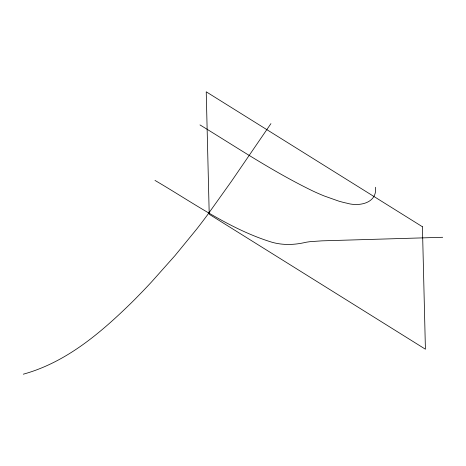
<?xml version="1.0" encoding="UTF-8"?>
<svg xmlns="http://www.w3.org/2000/svg" width="466" height="466" viewBox="0 0 466 466"><rect width="100%" height="100%" fill="white"/><g stroke="black" fill="none" stroke-linecap="round" stroke-linejoin="round"><path stroke-width="0.7" d="M375.544 187.256C377.326 203.444 358.884 206.782 346.943 203.199A116.535 27.436 34.2 0 1 338.537 201.05L324.22 195.97A108.234 25.484 34.2 0 1 313.135 191.142C273.746 172.088 237.27 147.693 199.996 124.923M270.932 123.624L231.41 181.373L207.3 215.158A177.861 28.781 -58 0 1 196.535 229.301L175.035 255.56L151.73 281.738A492.055 79.622 -58 0 1 143.079 290.924L135.478 298.729A375.433 60.749 -58 0 1 128.575 305.539C98.285 334.856 64.797 362.752 23.3 374.192M442.7 237.287L321.994 240.846L310.496 241.627A518.076 121.976 34.2 0 0 305.824 242.303C294.617 244.988 282.815 245.396 271.661 242.151C229.359 229.08 192.848 202.512 154.974 180.412M422.429 226.75L206.228 91.808L209.222 214.267L425.417 349.209L422.429 226.75"/></g></svg>
